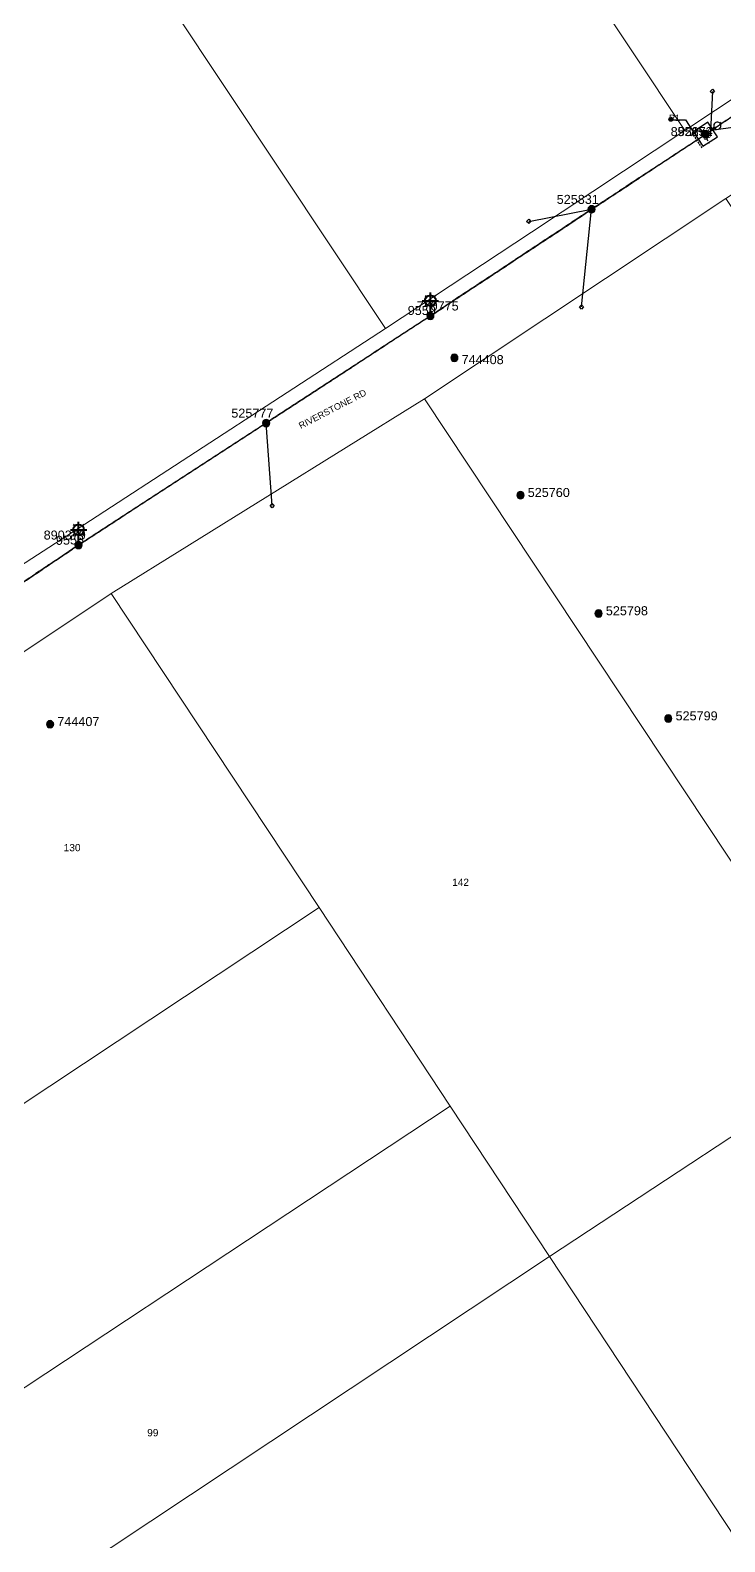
# Model space of a CAD drawing. Header units: metres. Extents: x 302064 to 304096, y 6268242 to 6271990.
# Drawn here: x 303192.6 to 303384.7, y 6271036.3 to 6271454.9 of the extents above; entities that cross this region are included whole.
import ezdxf
from ezdxf.enums import TextEntityAlignment as Align

# ---------------------------------------------------------------- set-up
doc = ezdxf.new("R2010")
doc.units = ezdxf.units.M
for name, pattern in [('Cable Exist OH', [1, 1, 0]), ('Cable Exist UG', [8.2, 4, -1.2, 1.8, -1.2]), ('DASHED', [0.75, 0.5, -0.25])]:
    doc.linetypes.add(name, pattern=pattern)
doc.layers.get('0').update_dxf_attribs({"color": 6})
for name, color, linetype in [('_User_LV_Exist', 7, 'Continuous'), ('Duct_SP_EXT', 7, 'Continuous'), ('Equip_SP_HV_EXT', 7, 'Continuous'), ('Equip_SP_LV_EXT', 7, 'Continuous'), ('Equip_SP_SL_EXT', 7, 'Continuous'), ('Mains_HV_EXT', 1, 'Continuous'), ('Mains_LV_EXT', 5, 'Continuous'), ('Services_SP_EXT', 7, 'Continuous'), ('SupportsOH_SP_TR_HV_LV_SL_EXT', 7, 'Continuous'), ('Trench_SP_EXT', 7, 'Continuous')]:
    doc.layers.add(name, color=color, linetype=linetype)
doc.layers.add('Cadastre Land Parcels_SP_EXT', color=7, linetype='Continuous', lineweight=5)
doc.layers.add('Cadastre Roads_SP_EXT', color=9, linetype='Continuous', lineweight=5)
doc.layers.add('UNKNOWN_FEATURES', color=1, linetype='DASHED', plot=False)
doc.styles.add('iecARIAL', font='arial.ttf', dxfattribs={"height": 2})
doc.styles.add('POLE_LABEL', font='arial.ttf')
doc.styles.get("Standard").update_dxf_attribs({"font": 'arial.ttf'})
doc.linetypes.add('Cable E UG', pattern='A,6,-0.5,["E",Standard,S=1.7,R=0,X=0.5,Y=-1],-2.9', length=9.4)

# ---------------------------------------------------------------- blocks, each defined once
blk = doc.blocks.new('LV_OH_LINKS_OPEN_EXT')
for p, q in [((-0.17, 4.97), (-0.17, 5.46)), ((0.17, 4.97), (0.17, 5.46)), ((-0.17, 3), (-0.17, 2.5)), ((0.17, 3), (0.17, 2.5))]:
    blk.add_line(p, q)
blk.add_lwpolyline([(0, 2.99, 1), (0, 4.98, 1)], format="xyb", close=True)
at = {"flags": 9}
for tag, p in [('ACTUAL_STATUS', (0, 0)), ('CONSTRUCTED_VOLTAGE', (0, -0.2)), ('OPERATING_VOLTAGE', (0, -0.6)), ('ORIENTATION', (0, -0.8)), ('OWNED_BY', (0, -1)), ('STATE', (0, -1.2)), ('SWITCH_TYPE', (0, -1.4)), ('NO_PHASES', (0, -0.4)), ('USAGE', (0, -1.6)), ('LEGEND', (0, -1.8)), ('NOTES', (0, -2))]:
    blk.add_attdef(tag, text='', height=0.2, dxfattribs=at).set_placement(p, align=Align.MIDDLE_LEFT)
at = {"flags": 1}
blk.add_attdef('Z', (0, 0), '', height=0.2, dxfattribs=at)
blk = doc.blocks.new('SL_LANTERN_EXT')
at = {"lineweight": 40}
for p, q in [((-2.25, 4.22), (2.25, 4.22)), ((-1.46, 5.68), (-1.06, 5.28)), ((0, 1.97), (0, 6.47)), ((1.46, 5.68), (1.06, 5.28)), ((-1.46, 2.76), (-1.06, 3.16)), ((0, 0), (0, 2.72)), ((1.46, 2.76), (1.06, 3.16))]:
    blk.add_line(p, q, dxfattribs=at)
blk.add_circle((0, 4.22), 1.5, dxfattribs=at)
at = {"style": 'iecARIAL', "flags": 8}
blk.add_attdef('ASSET_NUM', (1.5, 1.5), '', height=2.5, dxfattribs=at)
for tag, p, height, flags in [('OPERATING_VOLTAGE', (0.98, -1.65), 0.2, 9), ('ORIENTATION', (0.98, -1.85), 0.2, 9), ('OWNED_BY', (0.98, -2.05), 0.2, 9), ('STATE', (0.98, -2.25), 0.2, 9), ('CONSTRUCTED_VOLTAGE', (0.98, -0.65), 0.2, 9), ('CONTROL_TYPE', (0.98, -0.85), 0.2, 9), ('LANTERN_PURPOSE', (0.98, -1.05), 0.2, 9), ('LANTERN_TYPE', (0.98, -1.25), 0.2, 9), ('NO_PHASES', (0.98, -1.45), 0.2, 9), ('USAGE', (0.98, -2.45), 0.2, 9), ('CEXIST', (0.98, -2.65), 0.2, 9), ('CNEW', (0.98, -2.85), 0.2, 9), ('CNUMBER', (0.98, -3.05), 0.2, 9), ('CREMOVE', (0.98, -3.25), 0.2, 9), ('CREPLACE', (0.98, -3.45), 0.2, 9), ('LKINGHEIGHT', (0.98, -3.65), 0.2, 9), ('LBRACKET', (0.98, -3.85), 0.2, 9), ('LBRACKETVOCAB', (0.98, -4.05), 0.2, 9), ('LCATEGORY', (0.98, -4.25), 0.2, 9), ('LNUMBER', (2.18, -3.25), 2.5, 8), ('LCHARGE1', (0.98, -4.45), 0.2, 9), ('LCHARGE1PERCENT', (0.98, -4.65), 0.2, 9), ('LCHARGE2', (0.98, -4.85), 0.2, 9), ('LCHARGE2PERCENT', (0.98, -5.05), 0.2, 9), ('LCHARGE3', (0.98, -5.25), 0.2, 9), ('LCHARGE3PERCENT', (0.98, -5.45), 0.2, 9), ('LEXIST', (0.98, -5.65), 0.2, 9), ('LLAMP', (0.98, -5.85), 0.2, 9), ('LLAMPVOCAB', (0.98, -6.05), 0.2, 9), ('LMAST', (0.98, -6.25), 0.2, 9), ('LMASTVOCAB', (0.98, -6.45), 0.2, 9), ('LNEW', (0.98, -6.65), 0.2, 9), ('LANTNUMBER', (0.98, -6.85), 0.2, 9), ('LOUTREACH', (0.98, -7.25), 0.2, 9), ('LOUTREACHVOCAB', (0.98, -7.45), 0.2, 9), ('LRATECODE', (0.98, -7.65), 0.2, 9), ('LREMOVE', (0.98, -7.85), 0.2, 9), ('LREPLACE', (0.98, -8.05), 0.2, 9), ('LTYPE', (0.98, -8.25), 0.2, 9), ('LTYPEVOCAB', (0.98, -8.45), 0.2, 9), ('STREETNAME', (0.98, -9.25), 0.2, 9), ('SUBURB', (0.98, -9.45), 0.2, 1), ('LEGEND', (0.98, -8.65), 0.2, 9), ('LOCATION', (0.98, -8.85), 0.2, 9), ('NOTES', (0.98, -9.05), 0.2, 9)]:
    blk.add_attdef(tag, p, '', height=height, dxfattribs=dict(flags=flags))
blk = doc.blocks.new('CCP_EXT')
blk.add_wipeout([(0, 0.57), (0.57, 0), (0, -0.57), (-0.57, 0)])
blk.add_lwpolyline([(-0.57, 0), (0, 0.57), (0.57, 0), (0, -0.57), (-0.57, 0)])
at = {"flags": 1}
blk.add_attdef('Z', (0, 0), '', height=0.2, dxfattribs=at)
at = {"flags": 9}
for tag, p in [('CCP_TYPE', (0, 0)), ('CONSTRUCTED_VOLTAGE', (0, -0.2)), ('OPERATING_VOLTAGE', (0, -0.6)), ('ORIENTATION', (0, -0.8)), ('OWNED_BY', (0, -1)), ('STATE', (0, -1.8)), ('NO_PHASES', (0, -0.4)), ('USAGE', (0, -1.2)), ('LEGEND', (0, -1.4)), ('LIFE_SUPPORT', (0, -1.6)), ('NOTES', (0, -2))]:
    blk.add_attdef(tag, text='', height=0.2, dxfattribs=at).set_placement(p, align=Align.MIDDLE_LEFT)
blk = doc.blocks.new('POLE_EXT')
blk.add_hatch(color=256).paths.add_polyline_path([(-1, 0, 1), (1, 0, 1)])
blk.add_lwpolyline([(-1, 0, 1), (1, 0, 1)], format="xyb", close=True)
for tag, height, flags, p in [('pNumber', 2.5, 8, (-17.84, 2.07)), ('OWNED_BY', 0.2, 9, (1.35, -0.4)), ('SPECIAL_USE', 0.2, 9, (1.35, -0.8)), ('STATE', 0.2, 9, (1.35, -1)), ('cLV', 0.2, 9, (1.35, -1.4)), ('hDepth', 0.2, 9, (1.35, -1.6)), ('hDia', 0.2, 9, (1.35, -1.8)), ('cHV', 0.2, 9, (1.35, -2)), ('cLinedev', 0.2, 9, (1.35, -3.4)), ('pExisting', 0.2, 9, (1.35, -3.8)), ('PARENT', 0.2, 9, (1.35, -0.6)), ('USAGE', 0.2, 9, (1.35, -1.2)), ('LBRACKET', 0.2, 9, (1.35, -2.2)), ('LExisting', 0.2, 9, (1.35, -2.4)), ('LANTNUMBER', 0.2, 9, (1.35, -2.6)), ('LOther', 0.2, 9, (1.35, -2.8)), ('LRemove', 0.2, 9, (1.35, -3)), ('LEGEND', 0.2, 9, (1.35, -3.2)), ('LOCATION', 0.2, 9, (1.35, -3.6)), ('PFNUMBER', 0.2, 9, (1.35, -4)), ('NEWPFNUMBER', 0.2, 9, (1.35, -4.2)), ('pFooting', 0.2, 9, (1.35, -4.4)), ('pNew', 0.2, 9, (1.35, -4.6)), ('pRelocate', 0.2, 9, (1.35, -5)), ('pRemove', 0.2, 9, (1.35, -5.2)), ('pReplace', 0.2, 9, (1.35, -5.4)), ('pStay', 0.2, 9, (1.35, -5.6)), ('pType', 0.2, 9, (1.35, -5.8)), ('cspan', 0.2, 9, (1.35, -6)), ('STREETNAME', 0.2, 9, (1.35, -6.2)), ('SUBURB', 0.2, 9, (1.35, -6.4)), ('OPERATED_BY', 0.2, 9, (1.36, -7.01)), ('NOTES', 0.2, 9, (1.35, -6.6)), ('MAINTAINED_BY', 0.2, 9, (1.36, -6.81))]:
    blk.add_attdef(tag, text='', height=height, dxfattribs=dict(flags=flags)).set_placement(p, align=Align.MIDDLE_LEFT)
at = {"style": 'POLE_LABEL'}
for tag, height, flags, p in [('STRUCTURE_PLANT_NUMBER', 0.2, 9, (1.35, 0.03)), ('ASSET_NUM', 2.5, 8, (2, 2)), ('STREET_CODE', 0.2, 9, (1.35, -0.2))]:
    blk.add_attdef(tag, text='', height=height, dxfattribs=dict(at, flags=flags)).set_placement(p, align=Align.MIDDLE_LEFT)
at = {"flags": 1}
blk.add_attdef('Z', (1.35, -7.33), '', height=0.2, dxfattribs=at)
blk = doc.blocks.new('HV_LOAD_BREAK_EXT')
blk.add_lwpolyline([(-2.4, -2.4), (2.4, -2.4), (2.4, 2.4), (-2.4, 2.4)], close=True)
at = {"insert": (-1.1, 0.99), "char_height": 2, "width": 2.9628, "attachment_point": 1}
blk.add_mtext('{\\Fisocp|c0;LB}', dxfattribs=at)
for tag, height, flags, p in [('STREET_CODE', 0.2, 9, (1.5, 0)), ('ASSET_NUM', 2.5, 8, (2, 2)), ('ACTUAL_STATUS', 0.2, 9, (1.5, -0.2)), ('CONSTRUCTED_VOLTAGE', 0.2, 9, (1.5, -0.4)), ('OPERATING_VOLTAGE', 0.2, 9, (1.5, -0.8)), ('ORIENTATION', 0.2, 9, (1.5, -1)), ('OWNED_BY', 0.2, 9, (1.5, -1.2)), ('OPERATED_BY', 0.2, 9, (1.5, -1.4)), ('STATE', 0.2, 9, (1.5, -1.8)), ('SWITCH_TYPE', 0.2, 9, (1.5, -2)), ('STREETNAME', 0.2, 9, (1.5, -2.8)), ('SUBURB', 0.2, 9, (1.5, -3)), ('Z', 0.2, 1, (1.5, -3.6)), ('NO_PHASES', 0.2, 9, (1.5, -0.6)), ('MAINTAINED_BY', 0.2, 9, (1.5, -1.6)), ('USAGE', 0.2, 9, (1.5, -2.2)), ('LEGEND', 0.2, 9, (1.5, -2.4)), ('LOCATION', 0.2, 9, (1.5, -2.6)), ('NOTES', 0.2, 9, (1.5, -3.2)), ('LABEL_ALIGNMENT', 0.2, 9, (1.5, -3.4))]:
    blk.add_attdef(tag, text='', height=height, dxfattribs=dict(flags=flags)).set_placement(p, align=Align.MIDDLE_LEFT)
blk = doc.blocks.new('CABLE_LARGE_EXT')
h = blk.add_hatch(color=256)
edge = h.paths.add_edge_path()
edge.add_arc((0, 0.55), 0.55, 0, 360)
blk.add_circle((0, 0.55), 0.55)
at = {"flags": 1}
blk.add_attdef('Z', (0, 0), '', height=0.2, dxfattribs=at)
at = {"flags": 9}
for tag, p in [('COND_CODE', (0, 0)), ('STATE', (0, -0.4)), ('XSECT_SIZE', (0, -0.6)), ('FB_REFERENCE', (0, -0.2)), ('NOTES', (0, -0.8))]:
    blk.add_attdef(tag, text='', height=0.2, dxfattribs=at).set_placement(p, align=Align.MIDDLE_LEFT)

msp = doc.modelspace()

# ---------------------------------------------------------------- linework, layer by layer
at = {"layer": '_User_LV_Exist', "linetype": 'Cable Exist OH'}
for points in [[(303379.4832, 6271426.0915), (303347.898, 6271405.329)], [(303303.382, 6271375.8623), (303303.294, 6271375.804), (303257.858, 6271346.127)], [(303205.94, 6271312.347), (303167.6668, 6271286.5762)]]:
    msp.add_lwpolyline(points, dxfattribs=at)
at = {"layer": 'Cadastre Land Parcels_SP_EXT', "linetype": 'Continuous'}
for points in [[(303415.589, 6271454.93), (303326.933, 6271588.469), (303285.007, 6271560.696), (303373.665, 6271427.154), (303415.589, 6271454.93)], [(303373.665, 6271427.154), (303285.007, 6271560.696), (303243.735, 6271533.367), (303202.179, 6271505.86), (303290.843, 6271372.288), (303331.229, 6271399.015), (303373.665, 6271427.154)], [(303505.398, 6271226.715), (303385.031, 6271408.289), (303301.62, 6271352.849), (303421.73, 6271171.618), (303505.398, 6271226.715)], [(303421.73, 6271171.618), (303301.62, 6271352.849), (303214.963, 6271298.922), (303272.516, 6271211.95), (303308.791, 6271156.973), (303336.271, 6271115.343), (303421.73, 6271171.618)], [(303272.516, 6271211.95), (303214.963, 6271298.922), (303131.131, 6271243.01), (303188.715, 6271156.278), (303272.516, 6271211.95)], [(303308.791, 6271156.973), (303272.516, 6271211.95), (303188.715, 6271156.278), (303121.793, 6271111.829), (303104.574, 6271100.392), (303122.59, 6271073.133), (303140.684, 6271045.758), (303308.791, 6271156.973)], [(303544.169, 6270986.875), (303421.73, 6271171.618), (303336.271, 6271115.343), (303397.629, 6271022.359), (303458.349, 6270930.203), (303544.169, 6270986.875)], [(303336.271, 6271115.343), (303308.791, 6271156.973), (303140.684, 6271045.758), (303168.249, 6271004.056), (303170.669, 6271005.366), (303336.271, 6271115.343)], [(303397.629, 6271022.359), (303336.271, 6271115.343), (303170.669, 6271005.366), (303181.722, 6270989.059), (303232.822, 6270913.667), (303397.629, 6271022.359)]]:
    msp.add_lwpolyline(points, close=True, dxfattribs=at)
msp.add_lwpolyline([(303188.004, 6271305.378), (303209.233, 6271319.178), (303290.843, 6271372.288), (303202.179, 6271505.86)], dxfattribs=at)
at = {"layer": 'Duct_SP_EXT'}
msp.add_lwpolyline([(303370.4399, 6271430.1173), (303373.8956, 6271430.1173), (303375.9484, 6271426.948)], dxfattribs=at)
at = {"layer": 'Mains_HV_EXT', "linetype": 'Cable E UG'}
for points in [[(303377.3223, 6271427.044), (303375.3215, 6271425.7185)], [(303379.3865, 6271426.1051), (303377.3223, 6271427.044)]]:
    msp.add_lwpolyline(points, dxfattribs=at)
at = {"layer": 'Mains_LV_EXT', "linetype": 'Cable Exist OH'}
for points in [[(303379.4832, 6271426.0915), (303347.898, 6271405.329)], [(303303.382, 6271375.8623), (303303.294, 6271375.804), (303257.858, 6271346.127)], [(303205.94, 6271312.347), (303164.163, 6271284.217)]]:
    msp.add_lwpolyline(points, dxfattribs=at)
at = {"layer": 'Services_SP_EXT'}
msp.add_lwpolyline([(303428.8402, 6271433.8912), (303381.0788, 6271427.1876)], dxfattribs=at)
at = {"layer": 'Trench_SP_EXT', "linetype": 'Cable Exist UG'}
for points in [[(303377.7407, 6271427.8158), (303375.7401, 6271426.4899)], [(303379.4528, 6271426.0948), (303377.7407, 6271427.8158)]]:
    msp.add_lwpolyline(points, dxfattribs=at)
at = {"layer": 'UNKNOWN_FEATURES'}
for points in [[(303377.7406, 6271427.8158), (303380.4733, 6271423.6586)], [(303378.4678, 6271422.3403), (303375.7351, 6271426.4975)]]:
    msp.add_lwpolyline(points, dxfattribs=at)

# ---------------------------------------------------------------- block references
at = {"layer": 'Duct_SP_EXT'}
msp.add_blockref('CABLE_LARGE_EXT', (303369.8362, 6271429.7023), dxfattribs=at)
at = {"layer": 'Equip_SP_HV_EXT'}
ref = msp.add_blockref('HV_LOAD_BREAK_EXT', (303379.3865, 6271426.1051), dxfattribs=dict(at, rotation=302.7727807566093))
ref.add_attrib('ASSET_NUM', '92852', dxfattribs={"layer": '0', "height": 2.5}).set_placement((303381.3865, 6271426.8551), align=Align.MIDDLE_RIGHT)
at = {"layer": 'Equip_SP_LV_EXT', "rotation": 306.3501816649198}
msp.add_blockref('LV_OH_LINKS_OPEN_EXT', (303379.4649, 6271426.0948), dxfattribs=at)
at = {"layer": 'Equip_SP_SL_EXT'}
ref = msp.add_blockref('SL_LANTERN_EXT', (303303.294, 6271375.8041), dxfattribs=at)
ref.add_attrib('ASSET_NUM', '9559', dxfattribs={"layer": '0', "height": 2.5, "rotation": 359.904434, "style": 'iecARIAL'}).set_placement((303304.794, 6271377.3041), align=Align.MIDDLE_RIGHT)
ref = msp.add_blockref('SL_LANTERN_EXT', (303205.94, 6271312.347), dxfattribs=at)
ref.add_attrib('ASSET_NUM', '9558', dxfattribs={"layer": '0', "height": 2.5, "rotation": 1.661085, "style": 'iecARIAL'}).set_placement((303207.44, 6271313.847), align=Align.MIDDLE_RIGHT)
at = {"layer": 'SupportsOH_SP_TR_HV_LV_SL_EXT'}
ref = msp.add_blockref('POLE_EXT', (303379.4364, 6271426.1058), dxfattribs=at)
ref.add_attrib('ASSET_NUM', '855174', dxfattribs={"layer": '0', "height": 2.5, "rotation": 359.988542, "style": 'POLE_LABEL'}).set_placement((303381.4364, 6271426.8558), align=Align.MIDDLE_RIGHT)
ref = msp.add_blockref('POLE_EXT', (303347.898, 6271405.329), dxfattribs=at)
ref.add_attrib('ASSET_NUM', '525831', dxfattribs={"layer": '0', "height": 2.5, "rotation": 0.007638, "style": 'POLE_LABEL'}).set_placement((303349.898, 6271406.079), align=Align.BOTTOM_RIGHT)
ref = msp.add_blockref('POLE_EXT', (303303.294, 6271375.804), dxfattribs=at)
ref.add_attrib('ASSET_NUM', '770775', dxfattribs={"layer": '0', "height": 2.5, "style": 'POLE_LABEL'}).set_placement((303305.294, 6271376.554), align=Align.BOTTOM_CENTER)
ref = msp.add_blockref('POLE_EXT', (303309.926, 6271364.192), dxfattribs=at)
ref.add_attrib('ASSET_NUM', '744408', dxfattribs={"layer": '0', "height": 2.5, "style": 'POLE_LABEL'}).set_placement((303311.926, 6271364.942), align=Align.TOP_LEFT)
ref = msp.add_blockref('POLE_EXT', (303257.858, 6271346.127), dxfattribs=at)
ref.add_attrib('ASSET_NUM', '525777', dxfattribs={"layer": '0', "height": 2.5, "rotation": 359.996944, "style": 'POLE_LABEL'}).set_placement((303259.858, 6271346.877), align=Align.BOTTOM_RIGHT)
ref = msp.add_blockref('POLE_EXT', (303328.224, 6271326.155), dxfattribs=at)
ref.add_attrib('ASSET_NUM', '525760', dxfattribs={"layer": '0', "height": 2.5, "style": 'POLE_LABEL'}).set_placement((303330.224, 6271326.905), align=Align.MIDDLE_LEFT)
ref = msp.add_blockref('POLE_EXT', (303205.94, 6271312.347), dxfattribs=at)
ref.add_attrib('ASSET_NUM', '890379', dxfattribs={"layer": '0', "height": 2.5, "rotation": 359.944193, "style": 'POLE_LABEL'}).set_placement((303207.94, 6271313.097), align=Align.BOTTOM_RIGHT)
ref = msp.add_blockref('POLE_EXT', (303349.838, 6271293.398), dxfattribs=at)
ref.add_attrib('ASSET_NUM', '525798', dxfattribs={"layer": '0', "height": 2.5, "style": 'POLE_LABEL'}).set_placement((303351.838, 6271294.148), align=Align.MIDDLE_LEFT)
ref = msp.add_blockref('POLE_EXT', (303198.059, 6271262.708), dxfattribs=at)
ref.add_attrib('ASSET_NUM', '744407', dxfattribs={"layer": '0', "height": 2.5, "style": 'POLE_LABEL'}).set_placement((303200.059, 6271263.458), align=Align.MIDDLE_LEFT)
ref = msp.add_blockref('POLE_EXT', (303369.128, 6271264.291), dxfattribs=at)
ref.add_attrib('ASSET_NUM', '525799', dxfattribs={"layer": '0', "height": 2.5, "style": 'POLE_LABEL'}).set_placement((303371.128, 6271265.041), align=Align.MIDDLE_LEFT)

# ---------------------------------------------------------------- texts
at = {"layer": 'Cadastre Land Parcels_SP_EXT'}
for s, p in [('130', (303201.8313, 6271227.54)), ('142', (303309.3152, 6271217.9425)), ('99', (303224.9328, 6271065.4992))]:
    msp.add_text(s, height=2, dxfattribs=at).set_placement(p)
at = {"layer": 'Cadastre Roads_SP_EXT'}
msp.add_text('RIVERSTONE RD', height=1.8, rotation=27.471584, dxfattribs=at).set_placement((303267.4513, 6271344.4506))
at = {"layer": 'Duct_SP_EXT'}
msp.add_text('P1', height=1.8, dxfattribs=at).set_placement((303369.308, 6271429.74))

# ---------------------------------------------------------------- next in the draw order: block references
at = {"layer": 'Services_SP_EXT'}
for p in [(303381.3223, 6271437.9997), (303330.4926, 6271401.9906), (303345.132, 6271378.2858), (303259.5431, 6271323.2532)]:
    msp.add_blockref('CCP_EXT', p, dxfattribs=at)

# ---------------------------------------------------------------- next in the draw order: block references
for p in [(303381.3223, 6271437.9997), (303330.4926, 6271401.9906), (303345.132, 6271378.2858), (303259.5431, 6271323.2532)]:
    msp.add_blockref('CCP_EXT', p, dxfattribs=at)

# ---------------------------------------------------------------- next in the draw order: linework, layer by layer
at = {"layer": '_User_LV_Exist', "linetype": 'Cable Exist OH'}
for points in [[(303422.6571, 6271454.9186), (303379.5315, 6271426.1361)], [(303347.898, 6271405.329), (303303.382, 6271375.8623)], [(303257.858, 6271346.127), (303205.94, 6271312.347)]]:
    msp.add_lwpolyline(points, dxfattribs=at)
at = {"layer": 'Cadastre Roads_SP_EXT', "linetype": 'Continuous'}
msp.add_lwpolyline([(303119.2568, 6271235.0867), (303131.1309, 6271243.0097), (303214.9629, 6271298.9219), (303301.6205, 6271352.8485), (303385.0309, 6271408.289), (303469.7812, 6271464.5637), (303489.7815, 6271477.8516), (303478.1077, 6271496.357), (303457.7661, 6271482.8802), (303415.5893, 6271454.9299), (303373.6646, 6271427.1537), (303331.2295, 6271399.0148), (303290.8426, 6271372.2882), (303209.2327, 6271319.1783), (303188.0037, 6271305.3782), (303162.4459, 6271287.7944), (303120.5631, 6271260.0666), (303118.7806, 6271258.8902), (303036.5962, 6271204.6102), (303041.655, 6271196.2795), (303047.2618, 6271187.0462), (303119.2568, 6271235.0867)], close=True, dxfattribs=at)
at = {"layer": 'Mains_HV_EXT', "linetype": 'Cable Exist OH'}
for points in [[(303379.3865, 6271426.1051), (303473.8893, 6271488.8675)], [(303164.163, 6271284.217), (303205.94, 6271312.347), (303303.294, 6271375.804), (303379.3865, 6271426.1051)]]:
    msp.add_lwpolyline(points, dxfattribs=at)
at = {"layer": 'Mains_LV_EXT', "linetype": 'Cable Exist OH'}
for points in [[(303422.6571, 6271454.9186), (303379.5315, 6271426.1361)], [(303347.898, 6271405.329), (303303.382, 6271375.8623)], [(303257.858, 6271346.127), (303205.94, 6271312.347)]]:
    msp.add_lwpolyline(points, dxfattribs=at)
at = {"layer": 'Services_SP_EXT'}
for points in [[(303381.3223, 6271437.9997), (303380.8323, 6271427.0188)], [(303330.4926, 6271401.9906), (303347.898, 6271405.329)], [(303345.132, 6271378.2858), (303347.898, 6271405.329)], [(303259.5431, 6271323.2531), (303257.858, 6271346.127)]]:
    msp.add_lwpolyline(points, dxfattribs=at)

doc.saveas('drawing.dxf')
